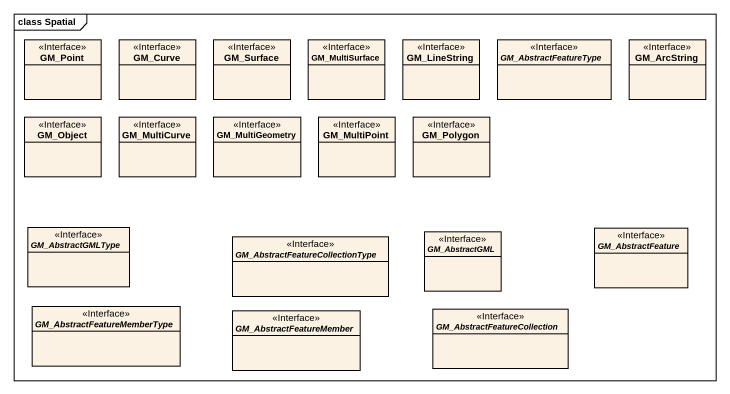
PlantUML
@startuml
mainframe class Spatial
hide circle
hide empty members
class GM_Point <<Interface>>
class GM_Curve <<Interface>>
class GM_Surface <<Interface>>
class GM_MultiSurface <<Interface>>
class GM_LineString <<Interface>>
abstract class GM_AbstractFeatureType <<Interface>>
class GM_ArcString <<Interface>>
class GM_Object <<Interface>>
class GM_MultiCurve <<Interface>>
class GM_MultiGeometry <<Interface>>
class GM_MultiPoint <<Interface>>
class GM_Polygon <<Interface>>
abstract class GM_AbstractGMLType <<Interface>>
abstract class "GM_AbstractFeatureCollectionType" as GM_AbstractFeatureCollection <<Interface>>
abstract class GM_AbstractGML <<Interface>>
abstract class GM_AbstractFeature <<Interface>>
abstract class GM_AbstractFeatureMemberType <<Interface>>
abstract class GM_AbstractFeatureMember <<Interface>>
abstract class "GM_AbstractFeatureCollection" as GM_AbstractFeatureCollection_2 <<Interface>>
@enduml
